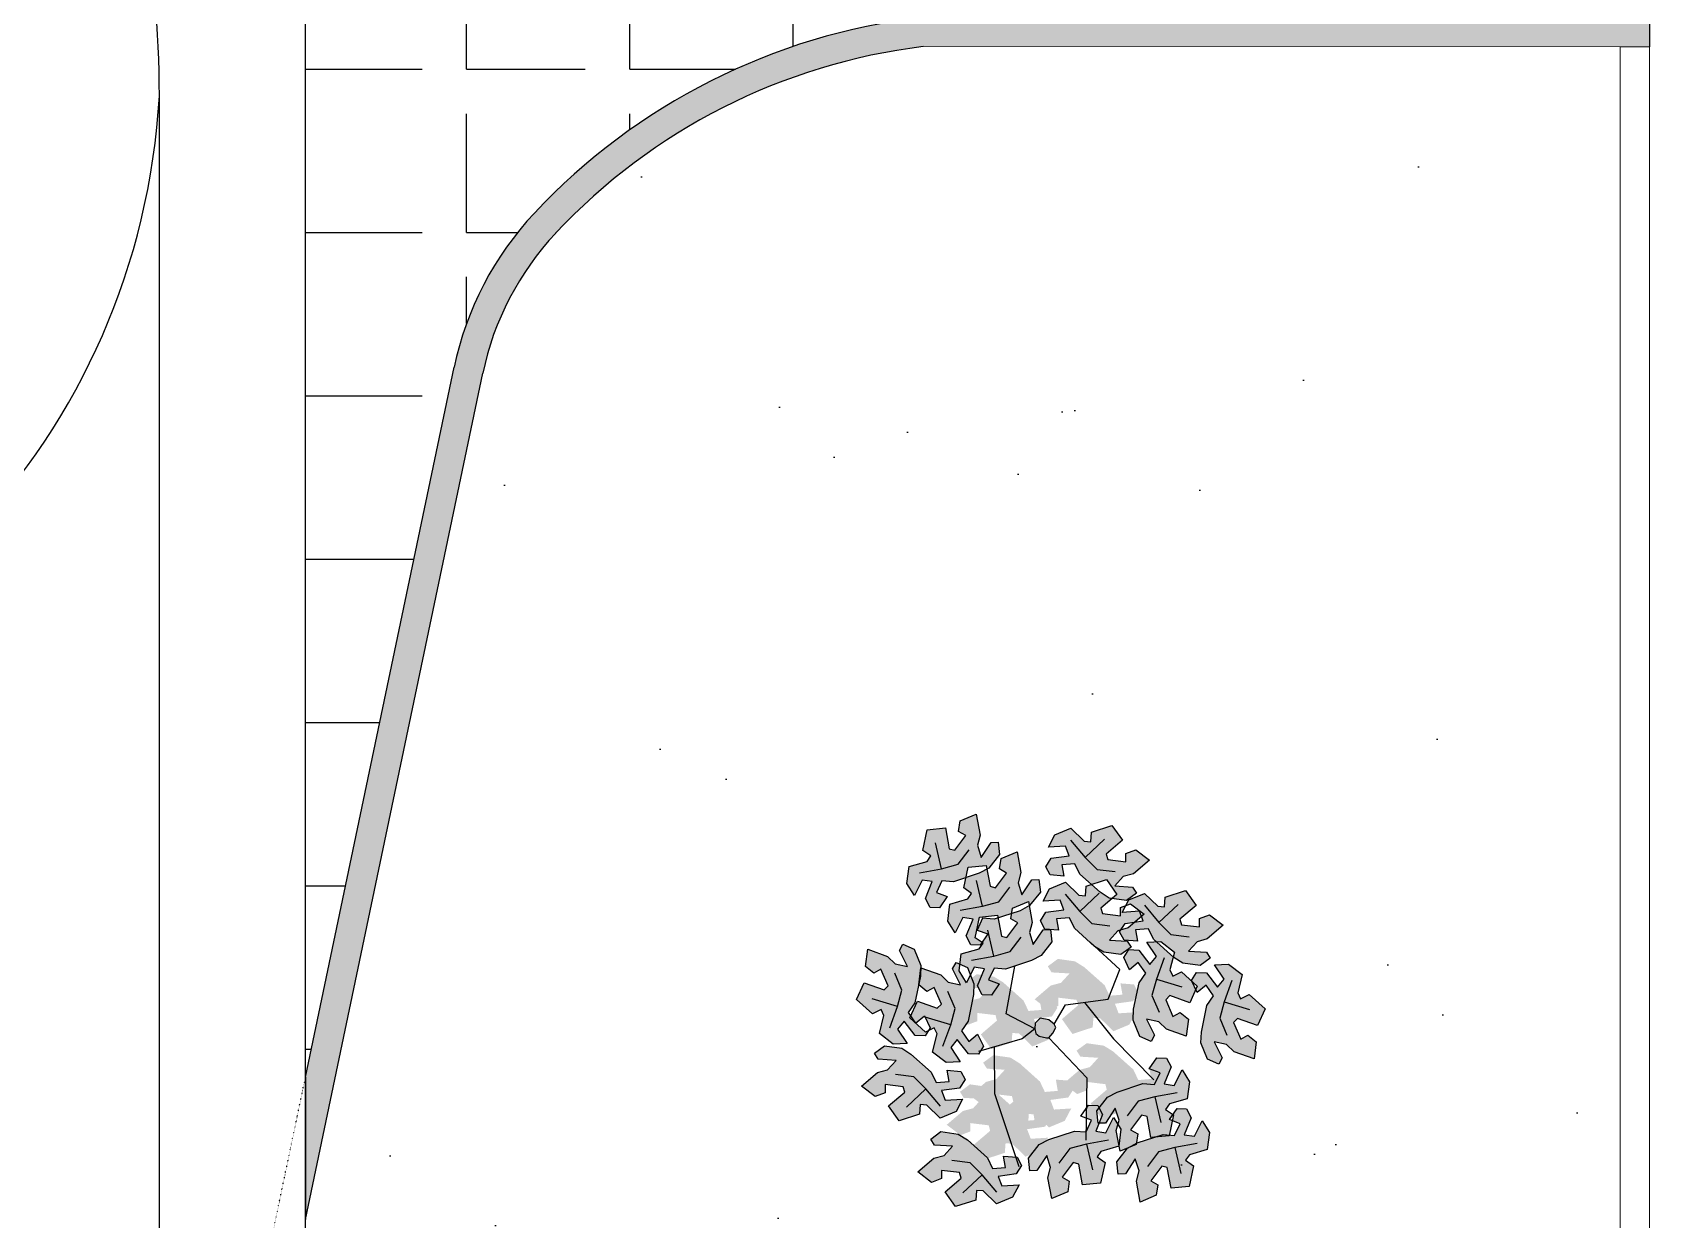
# Model space of a CAD drawing. Header units: millimetres. Extents: x -96513 to 442697, y -70111 to 173034.
# Drawn here: x 4566 to 7333, y -49745 to -47714 of the extents above; entities that cross this region are included whole.
import ezdxf

# ---------------------------------------------------------------- set-up
doc = ezdxf.new("R2010")
doc.units = ezdxf.units.MM
doc.linetypes.add('DUCT', pattern=[1, 0, -1])
doc.layers.add('Gate', color=150, linetype='Continuous', lineweight=13)
doc.layers.add('Wall', color=144, linetype='Continuous')
doc.layers.add('Wall-Head', color=133, linetype='Continuous')

# ---------------------------------------------------------------- blocks, each defined once
blk = doc.blocks.new('1')
h = blk.add_hatch(color=96)
h.set_gradient(color1=(0, 127, 0), one_color=1, tint=1)
h.paths.add_polyline_path([(0.046, -1.316), (-0.059, -1.372), (-0.176, -1.521), (-0.161, -1.656), (-0.083, -1.653), (0.025, -1.49), (0.067, -1.621), (0.037, -1.733), (0.079, -1.961), (0.253, -1.887), (0.271, -1.772), (0.193, -1.727), (0.313, -1.567), (0.373, -1.584), (0.415, -1.811), (0.613, -1.792), (0.661, -1.565), (0.574, -1.505), (0.616, -1.445), (0.811, -1.389), (0.813, -1.372), (0.784, -1.216), (0.802, -1.151), (0.754, -1.074), (0.67, -1.243), (0.559, -1.225), (0.594, -1.139), (0.586, -1.139), (0.572, -1.003), (0.597, -0.971), (0.583, -0.944), (0.481, -0.941), (0.457, -0.975), (0.456, -1.084), (0.514, -1.105), (0.453, -1.235), (0.453, -1.233), (0.328, -1.223)])
h.paths.add_polyline_path([(1.012, -1.353), (1.002, -1.359), (1, -1.37), (0.907, -1.41), (0.791, -1.558), (0.805, -1.694), (0.884, -1.691), (0.991, -1.528), (1.033, -1.659), (1.003, -1.771), (1.045, -1.998), (1.219, -1.925), (1.237, -1.81), (1.159, -1.765), (1.279, -1.605), (1.339, -1.621), (1.381, -1.848), (1.579, -1.829), (1.627, -1.602), (1.54, -1.543), (1.582, -1.482), (1.777, -1.426), (1.801, -1.241), (1.72, -1.111), (1.636, -1.28), (1.525, -1.263), (1.6, -1.079), (1.549, -0.981), (1.447, -0.978), (1.402, -1.043), (1.408, -1.048), (1.395, -1.111), (1.48, -1.143), (1.42, -1.271), (1.362, -1.266), (1.36, -1.275), (1.204, -1.29)])
h.paths.add_polyline_path([(0.814, -1.104), (0.802, -1.151), (0.835, -1.203), (0.813, -1.372), (0.826, -1.444), (0.905, -1.411), (1.002, -1.359), (1.018, -1.255), (0.94, -1.21), (1.06, -1.05), (1.12, -1.066), (1.162, -1.294), (1.204, -1.29), (1.294, -1.26), (1.362, -1.266), (1.395, -1.111), (1.363, -1.099), (1.402, -1.043), (1.321, -0.988), (1.363, -0.927), (1.558, -0.872), (1.582, -0.686), (1.501, -0.557), (1.417, -0.726), (1.306, -0.708), (1.381, -0.524), (1.33, -0.427), (1.228, -0.423), (1.144, -0.545), (1.261, -0.588), (1.201, -0.716), (1.075, -0.705), (0.793, -0.799), (0.688, -0.855), (0.597, -0.971), (0.634, -1.042), (0.594, -1.139), (0.665, -1.136), (0.772, -0.973)])
h.paths.add_polyline_path([(1.324, 0.21), (1.368, 0.254), (1.586, 0.177), (1.652, 0.322), (1.61, 0.409), (1.495, 0.513), (1.4, 0.467), (1.369, 0.534), (1.405, 0.677), (1.219, 0.842), (1.117, 0.839), (1.221, 0.681), (1.15, 0.594), (1.029, 0.751), (0.919, 0.756), (0.865, 0.669), (0.928, 0.535), (1.024, 0.615), (1.105, 0.499), (1.032, 0.395), (0.972, 0.105), (0.968, -0.014), (1.039, -0.19), (1.164, -0.245), (1.2, -0.176), (1.113, -0.001), (1.248, -0.03), (1.33, -0.112), (1.547, -0.189), (1.571, -0.002), (1.48, 0.071), (1.402, 0.026)])
h.paths.add_polyline_path([(1.712, -0.143), (1.708, -0.262), (1.779, -0.438), (1.904, -0.493), (1.94, -0.424), (1.853, -0.249), (1.988, -0.278), (2.07, -0.36), (2.287, -0.437), (2.311, -0.25), (2.22, -0.177), (2.142, -0.222), (2.064, -0.038), (2.108, 0.006), (2.326, -0.071), (2.408, 0.11), (2.235, 0.265), (2.14, 0.219), (2.109, 0.286), (2.158, 0.483), (2.009, 0.596), (1.857, 0.591), (1.961, 0.433), (1.89, 0.346), (1.769, 0.503), (1.659, 0.508), (1.605, 0.421), (1.61, 0.409), (1.668, 0.357), (1.652, 0.322), (1.668, 0.288), (1.764, 0.367), (1.845, 0.251), (1.772, 0.147)])
h.paths.add_polyline_path([(1.665, 0.843), (1.777, 0.873), (1.952, 1.022), (1.802, 1.136), (1.693, 1.095), (1.693, 1.005), (1.495, 1.028), (1.479, 1.088), (1.655, 1.238), (1.539, 1.4), (1.318, 1.328), (1.311, 1.223), (1.237, 1.229), (1.091, 1.37), (0.919, 1.298), (0.886, 1.237), (0.939, 1.257), (1.089, 1.143), (1.058, 1.117), (1.076, 1.07), (0.99, 1.059), (0.913, 0.993), (0.834, 0.972), (0.82, 0.951), (0.868, 0.86), (1.015, 0.849), (0.994, 0.972), (1.135, 0.983), (1.189, 0.869), (1.219, 0.842), (1.269, 0.844), (1.418, 0.73), (1.405, 0.677), (1.411, 0.671), (1.511, 0.608), (1.699, 0.582), (1.809, 0.663), (1.767, 0.729), (1.572, 0.74)])
h.paths.add_polyline_path([(0.801, 0.963), (0.834, 0.972), (0.879, 1.043), (0.99, 1.059), (1.058, 1.117), (1.036, 1.175), (0.847, 1.163), (0.886, 1.237), (0.83, 1.215), (0.83, 1.125), (0.632, 1.149), (0.616, 1.209), (0.739, 1.314), (0.707, 1.319), (0.606, 1.382), (0.51, 1.467), (0.455, 1.449), (0.447, 1.344), (0.374, 1.35), (0.228, 1.491), (0.055, 1.419), (-0.016, 1.284), (0.172, 1.296), (0.212, 1.191), (0.016, 1.164), (-0.043, 1.071), (0.005, 0.981), (0.061, 0.977), (0.064, 0.977), (0.064, 0.976), (0.152, 0.969), (0.131, 1.092), (0.272, 1.104), (0.326, 0.989), (0.547, 0.792), (0.648, 0.729), (0.835, 0.702), (0.946, 0.783), (0.904, 0.849), (0.709, 0.861)])
h.paths.add_polyline_path([(0.676, 1.521), (0.791, 1.359), (0.739, 1.314), (0.894, 1.292), (1.004, 1.373), (0.962, 1.439), (0.767, 1.451), (0.86, 1.553), (0.972, 1.583), (1.148, 1.733), (0.997, 1.847), (0.888, 1.805), (0.889, 1.715), (0.69, 1.739), (0.674, 1.799), (0.85, 1.949), (0.735, 2.111), (0.514, 2.039), (0.506, 1.934), (0.432, 1.94), (0.287, 2.081), (0.114, 2.009), (0.042, 1.874), (0.231, 1.886), (0.271, 1.781), (0.074, 1.754), (0.015, 1.661), (0.063, 1.571), (0.21, 1.559), (0.189, 1.682), (0.33, 1.694), (0.384, 1.579), (0.51, 1.467)])
h.paths.add_polyline_path([(-0.534, 1.432), (-0.594, 1.448), (-0.628, 1.634), (-0.712, 1.589), (-0.858, 1.541), (-0.882, 1.429), (-0.795, 1.37), (-0.837, 1.309), (-1.032, 1.254), (-1.056, 1.068), (-0.975, 0.938), (-0.891, 1.108), (-0.78, 1.09), (-0.855, 0.906), (-0.804, 0.809), (-0.702, 0.805), (-0.682, 0.833), (-0.758, 0.885), (-0.71, 1.112), (-0.512, 1.131), (-0.507, 1.101), (-0.359, 1.15), (-0.35, 1.208), (-0.176, 1.281), (-0.167, 1.234), (-0.162, 1.236), (-0.045, 1.385), (-0.06, 1.521), (-0.138, 1.518), (-0.246, 1.355), (-0.288, 1.486), (-0.258, 1.598), (-0.3, 1.825), (-0.474, 1.752), (-0.492, 1.637), (-0.414, 1.592)])
h.paths.add_polyline_path([(-1.282, 1.718), (-1.477, 1.662), (-1.501, 1.477), (-1.42, 1.347), (-1.336, 1.516), (-1.225, 1.498), (-1.3, 1.315), (-1.249, 1.217), (-1.147, 1.214), (-1.063, 1.335), (-1.18, 1.378), (-1.12, 1.506), (-0.994, 1.496), (-0.858, 1.541), (-0.834, 1.657), (-0.636, 1.676), (-0.628, 1.634), (-0.607, 1.645), (-0.49, 1.794), (-0.505, 1.93), (-0.583, 1.927), (-0.691, 1.763), (-0.733, 1.895), (-0.703, 2.007), (-0.745, 2.234), (-0.919, 2.161), (-0.937, 2.045), (-0.859, 2), (-0.979, 1.841), (-1.039, 1.857), (-1.081, 2.084), (-1.279, 2.065), (-1.327, 1.838), (-1.24, 1.778)])
h = blk.add_hatch(color=96)
h.set_gradient(color1=(0, 127, 0), one_color=1, tint=1)
h.paths.add_polyline_path([(-0.775, 0.265), (-0.771, 0.384), (-0.809, 0.479), (-0.851, 0.394), (-0.932, 0.524), (-0.923, 0.596), (-0.966, 0.615), (-1.003, 0.546), (-0.916, 0.371), (-1.05, 0.4), (-1.132, 0.482), (-1.35, 0.559), (-1.353, 0.534), (-1.355, 0.466), (-1.371, 0.388), (-1.373, 0.372), (-1.283, 0.299), (-1.205, 0.344), (-1.126, 0.16), (-1.17, 0.116), (-1.388, 0.193), (-1.461, 0.033), (-1.407, -0.044), (-1.407, -0.045), (-1.311, 0.035), (-1.248, -0.099), (-1.266, -0.127), (-1.203, -0.097), (-1.171, -0.164), (-1.221, -0.361), (-1.072, -0.474), (-0.919, -0.469), (-1.024, -0.311), (-0.953, -0.224), (-0.831, -0.381), (-0.721, -0.386), (-0.667, -0.299), (-0.731, -0.166), (-0.827, -0.245), (-0.907, -0.129), (-0.835, -0.025)])
h.paths.add_polyline_path([(-1.371, 0.388), (-1.353, 0.534), (-1.351, 0.584), (-1.422, 0.76), (-1.547, 0.815), (-1.583, 0.746), (-1.496, 0.571), (-1.63, 0.6), (-1.713, 0.682), (-1.93, 0.76), (-1.954, 0.572), (-1.863, 0.499), (-1.785, 0.544), (-1.707, 0.36), (-1.751, 0.316), (-1.968, 0.394), (-2.051, 0.213), (-1.878, 0.057), (-1.783, 0.103), (-1.752, 0.037), (-1.801, -0.16), (-1.652, -0.274), (-1.5, -0.268), (-1.604, -0.111), (-1.533, -0.024), (-1.412, -0.181), (-1.302, -0.185), (-1.266, -0.127), (-1.298, -0.143), (-1.407, -0.045), (-1.407, -0.045), (-1.407, -0.044), (-1.471, 0.012), (-1.461, 0.033), (-1.488, 0.071), (-1.415, 0.175)])
h.paths.add_polyline_path([(-0.143, 0.636), (-0.038, 0.692), (0.079, 0.841), (0.064, 0.976), (0.061, 0.977), (-0.014, 0.974), (-0.122, 0.811), (-0.164, 0.942), (-0.134, 1.054), (-0.167, 1.234), (-0.267, 1.181), (-0.359, 1.15), (-0.368, 1.093), (-0.29, 1.048), (-0.41, 0.888), (-0.47, 0.904), (-0.507, 1.101), (-0.548, 1.087), (-0.675, 1.098), (-0.735, 0.97), (-0.618, 0.927), (-0.682, 0.833), (-0.671, 0.826), (-0.713, 0.765), (-0.908, 0.709), (-0.923, 0.596), (-0.841, 0.56), (-0.809, 0.479), (-0.767, 0.563), (-0.656, 0.546), (-0.731, 0.362), (-0.68, 0.264), (-0.578, 0.261), (-0.494, 0.382), (-0.611, 0.426), (-0.551, 0.554), (-0.425, 0.543)])
h.paths.add_polyline_path([(-1.458, -0.383), (-1.558, -0.32), (-1.746, -0.293), (-1.856, -0.374), (-1.814, -0.44), (-1.619, -0.452), (-1.712, -0.554), (-1.824, -0.584), (-1.999, -0.734), (-1.849, -0.848), (-1.74, -0.806), (-1.74, -0.716), (-1.542, -0.74), (-1.526, -0.8), (-1.702, -0.95), (-1.586, -1.112), (-1.366, -1.04), (-1.358, -0.935), (-1.284, -0.941), (-1.138, -1.082), (-0.966, -1.01), (-0.894, -0.875), (-1.083, -0.887), (-1.123, -0.782), (-0.926, -0.755), (-0.867, -0.662), (-0.915, -0.572), (-1.062, -0.56), (-1.041, -0.683), (-1.182, -0.695), (-1.236, -0.58)])
h.paths.add_polyline_path([(0.049, -0.009), (-0.049, 0.009), (-0.101, -0.047), (-0.105, -0.107), (-0.095, -0.158), (-0.057, -0.189), (0.022, -0.205), (0.046, -0.207), (0.09, -0.156), (0.125, -0.093), (0.104, -0.057)])
h = blk.add_hatch(color=96)
h.set_gradient(color1=(0, 127, 0), one_color=1, tint=1)
h.paths.add_polyline_path([(0.434, 0.565), (0.333, 0.628), (0.146, 0.655), (0.036, 0.574), (0.077, 0.508), (0.273, 0.496), (0.18, 0.394), (0.068, 0.364), (-0.108, 0.214), (0.043, 0.1), (0.152, 0.142), (0.151, 0.232), (0.35, 0.208), (0.366, 0.148), (0.19, -0.002), (0.305, -0.164), (0.526, -0.092), (0.534, 0.013), (0.608, 0.007), (0.753, -0.134), (0.926, -0.062), (0.998, 0.073), (0.809, 0.061), (0.769, 0.166), (0.966, 0.193), (1.025, 0.286), (0.977, 0.376), (0.829, 0.388), (0.851, 0.265), (0.71, 0.253), (0.656, 0.368)])
h = blk.add_hatch(color=96)
h.set_gradient(color1=(0, 127, 0), one_color=1, tint=1)
h.paths.add_polyline_path([(-0.451, 0.399), (-0.552, 0.461), (-0.739, 0.488), (-0.849, 0.407), (-0.807, 0.341), (-0.612, 0.33), (-0.705, 0.227), (-0.817, 0.197), (-0.993, 0.048), (-0.842, -0.066), (-0.733, -0.025), (-0.734, 0.065), (-0.535, 0.042), (-0.519, -0.018), (-0.695, -0.169), (-0.58, -0.33), (-0.359, -0.258), (-0.351, -0.153), (-0.277, -0.159), (-0.132, -0.3), (0.041, -0.228), (0.113, -0.093), (-0.076, -0.105), (-0.116, 0), (0.081, 0.027), (0.14, 0.119), (0.092, 0.21), (-0.055, 0.221), (-0.034, 0.098), (-0.175, 0.087), (-0.229, 0.201)])
h = blk.add_hatch(color=96)
h.set_gradient(color1=(0, 127, 0), one_color=1, tint=1)
h.paths.add_polyline_path([(0.749, -0.355), (0.648, -0.292), (0.461, -0.265), (0.35, -0.346), (0.392, -0.412), (0.587, -0.424), (0.495, -0.526), (0.383, -0.556), (0.207, -0.706), (0.357, -0.82), (0.466, -0.778), (0.466, -0.688), (0.664, -0.712), (0.68, -0.772), (0.505, -0.922), (0.62, -1.084), (0.841, -1.012), (0.849, -0.907), (0.922, -0.913), (1.068, -1.054), (1.241, -0.982), (1.313, -0.847), (1.124, -0.859), (1.084, -0.754), (1.28, -0.727), (1.339, -0.634), (1.291, -0.544), (1.144, -0.532), (1.165, -0.655), (1.024, -0.667), (0.97, -0.552)])
h = blk.add_hatch(color=96)
h.set_gradient(color1=(0, 127, 0), one_color=1, tint=1)
h.paths.add_polyline_path([(-0.271, -0.485), (-0.372, -0.422), (-0.559, -0.396), (-0.67, -0.477), (-0.628, -0.543), (-0.433, -0.554), (-0.525, -0.656), (-0.637, -0.687), (-0.813, -0.836), (-0.663, -0.95), (-0.554, -0.908), (-0.554, -0.819), (-0.356, -0.842), (-0.34, -0.902), (-0.515, -1.052), (-0.4, -1.214), (-0.179, -1.142), (-0.171, -1.037), (-0.098, -1.043), (0.048, -1.184), (0.221, -1.112), (0.292, -0.977), (0.104, -0.989), (0.064, -0.884), (0.26, -0.857), (0.319, -0.764), (0.271, -0.674), (0.124, -0.662), (0.145, -0.785), (0.004, -0.797), (-0.05, -0.683)])
h = blk.add_hatch(color=96)
h.set_gradient(color1=(0, 127, 0), one_color=1, tint=1)
h.paths.add_polyline_path([(-0.525, -0.804), (-0.626, -0.741), (-0.813, -0.714), (-0.923, -0.795), (-0.882, -0.861), (-0.687, -0.873), (-0.779, -0.975), (-0.891, -1.005), (-1.067, -1.155), (-0.917, -1.269), (-0.808, -1.227), (-0.808, -1.137), (-0.609, -1.161), (-0.593, -1.221), (-0.769, -1.371), (-0.654, -1.533), (-0.433, -1.461), (-0.425, -1.356), (-0.352, -1.362), (-0.206, -1.503), (-0.033, -1.431), (0.039, -1.296), (-0.15, -1.308), (-0.19, -1.203), (0.006, -1.176), (0.066, -1.083), (0.018, -0.993), (-0.13, -0.981), (-0.109, -1.104), (-0.249, -1.116), (-0.303, -1.001)])
h = blk.add_hatch(color=96)
h.set_gradient(color1=(0, 127, 0), one_color=1, tint=1)
h.paths.add_polyline_path([(-0.842, -1.32), (-0.943, -1.257), (-1.13, -1.23), (-1.24, -1.311), (-1.199, -1.377), (-1.004, -1.388), (-1.096, -1.491), (-1.208, -1.521), (-1.384, -1.67), (-1.234, -1.784), (-1.125, -1.743), (-1.125, -1.653), (-0.927, -1.676), (-0.91, -1.736), (-1.086, -1.887), (-0.971, -2.048), (-0.75, -1.976), (-0.742, -1.871), (-0.669, -1.877), (-0.523, -2.018), (-0.35, -1.946), (-0.278, -1.811), (-0.467, -1.823), (-0.507, -1.718), (-0.311, -1.691), (-0.251, -1.599), (-0.3, -1.508), (-0.447, -1.497), (-0.426, -1.62), (-0.567, -1.631), (-0.621, -1.517)])
at = {"color": 96}
for p, q in [((-0.937, 2.045), (-0.919, 2.161)), ((-0.919, 2.161), (-0.745, 2.234)), ((-0.745, 2.234), (-0.703, 2.007)), ((-1.327, 1.838), (-1.279, 2.065)), ((-1.279, 2.065), (-1.081, 2.084)), ((-1.081, 2.084), (-1.039, 1.857)), ((-0.979, 1.841), (-0.859, 2)), ((-0.859, 2), (-0.937, 2.045)), ((-0.703, 2.007), (-0.733, 1.895)), ((0.042, 1.874), (0.114, 2.009)), ((0.114, 2.009), (0.287, 2.081)), ((0.285, 1.952), (0.444, 1.763)), ((0.287, 2.081), (0.432, 1.94)), ((0.444, 1.763), (0.655, 1.961)), ((0.506, 1.934), (0.514, 2.039)), ((0.514, 2.039), (0.735, 2.111)), ((0.514, 2.039), (0.514, 2.039)), ((0.85, 1.949), (0.674, 1.799)), ((0.735, 2.111), (0.85, 1.949)), ((-1.327, 1.838), (-1.327, 1.838)), ((-1.24, 1.778), (-1.327, 1.838)), ((-1.282, 1.718), (-1.24, 1.778)), ((-1.123, 1.639), (-1.189, 1.921)), ((-1.039, 1.857), (-0.979, 1.841)), ((-0.943, 1.687), (-0.823, 1.847)), ((-0.733, 1.895), (-0.691, 1.763)), ((-0.691, 1.763), (-0.583, 1.927)), ((-0.49, 1.794), (-0.607, 1.645)), ((-0.583, 1.927), (-0.505, 1.93)), ((-0.505, 1.93), (-0.49, 1.794)), ((-0.474, 1.752), (-0.3, 1.825)), ((-0.3, 1.825), (-0.258, 1.598)), ((0.231, 1.886), (0.042, 1.874)), ((0.074, 1.754), (0.271, 1.781)), ((0.271, 1.781), (0.231, 1.886)), ((0.432, 1.94), (0.506, 1.934)), ((0.674, 1.799), (0.69, 1.739)), ((0.888, 1.805), (0.997, 1.847)), ((0.889, 1.715), (0.888, 1.805)), ((0.997, 1.847), (1.148, 1.733)), ((-1.501, 1.477), (-1.477, 1.662)), ((-1.477, 1.662), (-1.282, 1.718)), ((-1.366, 1.596), (-1.123, 1.639)), ((-1.123, 1.639), (-0.943, 1.687)), ((-0.712, 1.589), (-0.994, 1.496)), ((-0.882, 1.429), (-0.834, 1.657)), ((-0.834, 1.657), (-0.636, 1.676)), ((-0.607, 1.645), (-0.712, 1.589)), ((-0.636, 1.676), (-0.594, 1.448)), ((-0.534, 1.432), (-0.414, 1.592)), ((-0.492, 1.637), (-0.474, 1.752)), ((-0.414, 1.592), (-0.492, 1.637)), ((-0.258, 1.598), (-0.288, 1.486)), ((0.015, 1.661), (0.074, 1.754)), ((0.063, 1.571), (0.015, 1.661)), ((0.074, 1.754), (0.074, 1.754)), ((0.33, 1.694), (0.189, 1.682)), ((0.189, 1.682), (0.21, 1.559)), ((0.384, 1.579), (0.33, 1.694)), ((0.444, 1.763), (0.575, 1.631)), ((0.575, 1.631), (0.773, 1.607)), ((0.69, 1.739), (0.889, 1.715)), ((1.148, 1.733), (0.972, 1.583)), ((-1.42, 1.347), (-1.501, 1.477)), ((-1.336, 1.516), (-1.42, 1.347)), ((-1.225, 1.498), (-1.336, 1.516)), ((-1.3, 1.315), (-1.225, 1.498)), ((-1.12, 1.506), (-1.18, 1.378)), ((-0.994, 1.496), (-1.12, 1.506)), ((-0.882, 1.429), (-0.882, 1.429)), ((-0.795, 1.37), (-0.882, 1.429)), ((-0.678, 1.231), (-0.744, 1.512)), ((-0.594, 1.448), (-0.534, 1.432)), ((-0.498, 1.279), (-0.378, 1.438)), ((-0.288, 1.486), (-0.246, 1.355)), ((-0.246, 1.355), (-0.138, 1.518)), ((-0.138, 1.518), (-0.06, 1.521)), ((-0.06, 1.521), (-0.045, 1.385)), ((-0.016, 1.284), (0.055, 1.419)), ((0.055, 1.419), (0.228, 1.491)), ((0.21, 1.559), (0.063, 1.571)), ((0.228, 1.491), (0.374, 1.35)), ((0.606, 1.382), (0.384, 1.579)), ((0.447, 1.344), (0.455, 1.449)), ((0.455, 1.449), (0.676, 1.521)), ((0.455, 1.449), (0.455, 1.449)), ((0.676, 1.521), (0.791, 1.359)), ((0.86, 1.553), (0.767, 1.451)), ((0.767, 1.451), (0.962, 1.439)), ((0.972, 1.583), (0.86, 1.553)), ((0.962, 1.439), (1.004, 1.373)), ((-1.3, 1.315), (-1.3, 1.315)), ((-1.249, 1.217), (-1.3, 1.315)), ((-1.18, 1.378), (-1.063, 1.335)), ((-1.063, 1.335), (-1.147, 1.214)), ((-1.056, 1.068), (-1.032, 1.254)), ((-1.032, 1.254), (-0.837, 1.309)), ((-0.837, 1.309), (-0.795, 1.37)), ((-0.678, 1.231), (-0.498, 1.279)), ((-0.35, 1.208), (-0.176, 1.281)), ((-0.162, 1.236), (-0.267, 1.181)), ((-0.176, 1.281), (-0.134, 1.054)), ((-0.045, 1.385), (-0.162, 1.236)), ((0.172, 1.296), (-0.016, 1.284)), ((0.212, 1.191), (0.172, 1.296)), ((0.227, 1.362), (0.385, 1.173)), ((0.374, 1.35), (0.447, 1.344)), ((0.385, 1.173), (0.596, 1.371)), ((0.707, 1.319), (0.606, 1.382)), ((0.791, 1.359), (0.616, 1.209)), ((0.894, 1.292), (0.707, 1.319)), ((0.83, 1.215), (0.939, 1.257)), ((0.847, 1.163), (0.919, 1.298)), ((1.004, 1.373), (0.894, 1.292)), ((0.919, 1.298), (1.091, 1.37)), ((0.939, 1.257), (1.089, 1.143)), ((1.09, 1.241), (1.248, 1.052)), ((1.091, 1.37), (1.237, 1.229)), ((1.248, 1.052), (1.459, 1.25)), ((1.311, 1.223), (1.318, 1.328)), ((1.318, 1.328), (1.539, 1.4)), ((1.318, 1.328), (1.318, 1.328)), ((1.655, 1.238), (1.479, 1.088)), ((1.539, 1.4), (1.655, 1.238)), ((-1.147, 1.214), (-1.249, 1.217)), ((-0.975, 0.938), (-1.056, 1.068)), ((-0.891, 1.108), (-0.975, 0.938)), ((-0.921, 1.188), (-0.678, 1.231)), ((-0.78, 1.09), (-0.891, 1.108)), ((-0.855, 0.906), (-0.78, 1.09)), ((-0.758, 0.885), (-0.71, 1.112)), ((-0.675, 1.098), (-0.735, 0.97)), ((-0.71, 1.112), (-0.512, 1.131)), ((-0.548, 1.087), (-0.675, 1.098)), ((-0.267, 1.181), (-0.548, 1.087)), ((-0.512, 1.131), (-0.47, 0.904)), ((-0.368, 1.093), (-0.35, 1.208)), ((-0.29, 1.048), (-0.368, 1.093)), ((-0.043, 1.071), (0.016, 1.164)), ((0.005, 0.981), (-0.043, 1.071)), ((0.016, 1.164), (0.212, 1.191)), ((0.016, 1.164), (0.016, 1.164)), ((0.272, 1.104), (0.131, 1.092)), ((0.131, 1.092), (0.152, 0.969)), ((0.326, 0.989), (0.272, 1.104)), ((0.385, 1.173), (0.517, 1.041)), ((0.616, 1.209), (0.632, 1.149)), ((0.632, 1.149), (0.83, 1.125)), ((0.83, 1.125), (0.83, 1.215)), ((1.036, 1.175), (0.847, 1.163)), ((0.879, 1.043), (1.076, 1.07)), ((1.089, 1.143), (0.913, 0.993)), ((1.076, 1.07), (1.036, 1.175)), ((1.237, 1.229), (1.311, 1.223)), ((1.479, 1.088), (1.495, 1.028)), ((1.693, 1.095), (1.802, 1.136)), ((1.693, 1.005), (1.693, 1.095)), ((1.802, 1.136), (1.952, 1.022)), ((-0.855, 0.906), (-0.855, 0.906)), ((-0.804, 0.809), (-0.855, 0.906)), ((-0.758, 0.885), (-0.758, 0.885)), ((-0.671, 0.826), (-0.758, 0.885)), ((-0.735, 0.97), (-0.618, 0.927)), ((-0.618, 0.927), (-0.702, 0.805)), ((-0.554, 0.686), (-0.62, 0.968)), ((-0.47, 0.904), (-0.41, 0.888)), ((-0.41, 0.888), (-0.29, 1.048)), ((-0.374, 0.734), (-0.254, 0.894)), ((-0.134, 1.054), (-0.164, 0.942)), ((-0.164, 0.942), (-0.122, 0.811)), ((-0.122, 0.811), (-0.014, 0.974)), ((-0.014, 0.974), (0.064, 0.977)), ((0.152, 0.969), (0.005, 0.981)), ((0.064, 0.977), (0.079, 0.841)), ((0.547, 0.792), (0.326, 0.989)), ((0.517, 1.041), (0.715, 1.017)), ((0.801, 0.963), (0.709, 0.861)), ((0.913, 0.993), (0.801, 0.963)), ((0.82, 0.951), (0.879, 1.043)), ((0.868, 0.86), (0.82, 0.951)), ((0.879, 1.043), (0.879, 1.043)), ((1.135, 0.983), (0.994, 0.972)), ((0.994, 0.972), (1.015, 0.849)), ((1.189, 0.869), (1.135, 0.983)), ((1.248, 1.052), (1.38, 0.921)), ((1.38, 0.921), (1.578, 0.896)), ((1.495, 1.028), (1.693, 1.005)), ((1.952, 1.022), (1.777, 0.873)), ((-1.954, 0.572), (-1.93, 0.76)), ((-1.93, 0.76), (-1.713, 0.682)), ((-1.583, 0.746), (-1.547, 0.815)), ((-1.496, 0.571), (-1.583, 0.746)), ((-1.547, 0.815), (-1.422, 0.76)), ((-1.422, 0.76), (-1.351, 0.584)), ((-0.932, 0.524), (-0.908, 0.709)), ((-0.908, 0.709), (-0.713, 0.765)), ((-0.702, 0.805), (-0.804, 0.809)), ((-0.713, 0.765), (-0.671, 0.826)), ((-0.554, 0.686), (-0.374, 0.734)), ((0.079, 0.841), (-0.038, 0.692)), ((0.822, 0.538), (0.498, 0.836)), ((0.648, 0.729), (0.547, 0.792)), ((0.835, 0.702), (0.648, 0.729)), ((0.709, 0.861), (0.904, 0.849)), ((0.946, 0.783), (0.835, 0.702)), ((0.865, 0.669), (0.919, 0.756)), ((1.015, 0.849), (0.868, 0.86)), ((0.904, 0.849), (0.946, 0.783)), ((0.919, 0.756), (1.029, 0.751)), ((1.029, 0.751), (1.15, 0.594)), ((1.029, 0.751), (1.029, 0.751)), ((1.117, 0.839), (1.269, 0.844)), ((1.221, 0.681), (1.117, 0.839)), ((1.411, 0.671), (1.189, 0.869)), ((1.269, 0.844), (1.418, 0.73)), ((1.418, 0.73), (1.369, 0.534)), ((1.665, 0.843), (1.572, 0.74)), ((1.572, 0.74), (1.767, 0.729)), ((1.777, 0.873), (1.665, 0.843)), ((1.767, 0.729), (1.809, 0.663)), ((-1.863, 0.499), (-1.954, 0.572)), ((-1.785, 0.544), (-1.863, 0.499)), ((-1.707, 0.36), (-1.785, 0.544)), ((-1.713, 0.682), (-1.63, 0.6)), ((-1.63, 0.6), (-1.496, 0.571)), ((-1.373, 0.372), (-1.35, 0.559)), ((-1.351, 0.584), (-1.355, 0.466)), ((-1.35, 0.559), (-1.132, 0.482)), ((-1.003, 0.546), (-0.966, 0.615)), ((-0.916, 0.371), (-1.003, 0.546)), ((-0.966, 0.615), (-0.841, 0.56)), ((-0.767, 0.563), (-0.851, 0.394)), ((-0.841, 0.56), (-0.771, 0.384)), ((-0.797, 0.643), (-0.554, 0.686)), ((-0.656, 0.546), (-0.767, 0.563)), ((-0.731, 0.362), (-0.656, 0.546)), ((-0.551, 0.554), (-0.611, 0.426)), ((-0.425, 0.543), (-0.551, 0.554)), ((-0.143, 0.636), (-0.425, 0.543)), ((-0.418, 0.054), (-0.325, 0.576)), ((-0.038, 0.692), (-0.143, 0.636)), ((0.695, 0.215), (0.822, 0.538)), ((0.928, 0.535), (0.865, 0.669)), ((1.024, 0.615), (0.928, 0.535)), ((1.105, 0.499), (1.024, 0.615)), ((1.15, 0.594), (1.221, 0.681)), ((1.306, 0.667), (1.221, 0.435)), ((1.369, 0.534), (1.4, 0.467)), ((1.511, 0.608), (1.411, 0.671)), ((1.699, 0.582), (1.511, 0.608)), ((1.809, 0.663), (1.699, 0.582)), ((1.857, 0.591), (2.009, 0.596)), ((1.961, 0.433), (1.857, 0.591)), ((2.009, 0.596), (2.158, 0.483)), ((-2.051, 0.213), (-1.968, 0.394)), ((-1.968, 0.394), (-1.751, 0.316)), ((-1.751, 0.316), (-1.707, 0.36)), ((-1.556, 0.315), (-1.634, 0.498)), ((-1.355, 0.466), (-1.415, 0.175)), ((-1.283, 0.299), (-1.373, 0.372)), ((-1.132, 0.482), (-1.05, 0.4)), ((-1.05, 0.4), (-0.916, 0.371)), ((-0.851, 0.394), (-0.932, 0.524)), ((-0.771, 0.384), (-0.775, 0.265)), ((-0.731, 0.362), (-0.731, 0.362)), ((-0.68, 0.264), (-0.731, 0.362)), ((-0.611, 0.426), (-0.494, 0.382)), ((-0.494, 0.382), (-0.578, 0.261)), ((0.972, 0.105), (1.032, 0.395)), ((1.032, 0.395), (1.105, 0.499)), ((1.221, 0.435), (1.173, 0.256)), ((1.221, 0.435), (1.498, 0.352)), ((1.4, 0.467), (1.495, 0.513)), ((1.495, 0.513), (1.668, 0.357)), ((1.495, 0.513), (1.495, 0.513)), ((1.668, 0.357), (1.586, 0.177)), ((1.605, 0.421), (1.659, 0.508)), ((1.668, 0.288), (1.605, 0.421)), ((1.659, 0.508), (1.769, 0.503)), ((1.764, 0.367), (1.668, 0.288)), ((1.845, 0.251), (1.764, 0.367)), ((1.769, 0.503), (1.89, 0.346)), ((1.769, 0.503), (1.769, 0.503)), ((1.89, 0.346), (1.961, 0.433)), ((2.045, 0.419), (1.961, 0.188)), ((2.158, 0.483), (2.109, 0.286)), ((-1.878, 0.057), (-2.051, 0.213)), ((-1.604, 0.135), (-1.881, 0.219)), ((-1.604, 0.135), (-1.556, 0.315)), ((-1.471, 0.012), (-1.388, 0.193)), ((-1.388, 0.193), (-1.17, 0.116)), ((-1.205, 0.344), (-1.283, 0.299)), ((-1.126, 0.16), (-1.205, 0.344)), ((-0.975, 0.114), (-1.054, 0.298)), ((-0.775, 0.265), (-0.835, -0.025)), ((-0.578, 0.261), (-0.68, 0.264)), ((0.231, 0.153), (0.695, 0.215)), ((0.438, 0.181), (0.753, -0.219)), ((1.173, 0.256), (1.251, 0.072)), ((1.368, 0.254), (1.324, 0.21)), ((1.324, 0.21), (1.402, 0.026)), ((1.586, 0.177), (1.368, 0.254)), ((1.772, 0.147), (1.845, 0.251)), ((1.961, 0.188), (1.913, 0.008)), ((1.961, 0.188), (2.238, 0.104)), ((2.109, 0.286), (2.14, 0.219)), ((2.14, 0.219), (2.235, 0.265)), ((2.235, 0.265), (2.408, 0.11)), ((2.235, 0.265), (2.235, 0.265)), ((-1.783, 0.103), (-1.878, 0.057)), ((-1.878, 0.057), (-1.878, 0.057)), ((-1.801, -0.16), (-1.752, 0.037)), ((-1.752, 0.037), (-1.783, 0.103)), ((-1.688, -0.097), (-1.604, 0.135)), ((-1.415, 0.175), (-1.488, 0.071)), ((-1.488, 0.071), (-1.407, -0.045)), ((-1.298, -0.143), (-1.471, 0.012)), ((-1.407, -0.045), (-1.311, 0.035)), ((-1.311, 0.035), (-1.248, -0.099)), ((-1.024, -0.066), (-1.301, 0.018)), ((-1.17, 0.116), (-1.126, 0.16)), ((-1.024, -0.066), (-0.975, 0.114)), ((-0.105, -0.107), (-0.418, 0.054)), ((-0.049, 0.009), (-0.101, -0.047)), ((0.049, -0.009), (-0.049, 0.009)), ((0.104, -0.058), (0.231, 0.153)), ((0.968, -0.014), (0.972, 0.105)), ((1.402, 0.026), (1.48, 0.071)), ((1.48, 0.071), (1.571, -0.002)), ((1.712, -0.143), (1.772, 0.147)), ((1.913, 0.008), (1.991, -0.176)), ((2.108, 0.006), (2.064, -0.038)), ((2.326, -0.071), (2.108, 0.006)), ((2.408, 0.11), (2.326, -0.071)), ((-1.652, -0.274), (-1.801, -0.16)), ((-1.533, -0.024), (-1.604, -0.111)), ((-1.604, -0.111), (-1.5, -0.268)), ((-1.412, -0.181), (-1.533, -0.024)), ((-1.248, -0.099), (-1.302, -0.185)), ((-1.203, -0.097), (-1.298, -0.143)), ((-1.298, -0.143), (-1.298, -0.143)), ((-1.221, -0.361), (-1.171, -0.164)), ((-1.171, -0.164), (-1.203, -0.097)), ((-1.108, -0.297), (-1.024, -0.066)), ((-0.835, -0.025), (-0.907, -0.129)), ((-0.907, -0.129), (-0.827, -0.245)), ((-0.827, -0.245), (-0.731, -0.166)), ((-0.731, -0.166), (-0.667, -0.299)), ((-0.105, -0.107), (-0.244, -0.219)), ((-0.101, -0.047), (-0.105, -0.107)), ((-0.105, -0.107), (-0.095, -0.158)), ((-0.095, -0.158), (-0.057, -0.189)), ((0.046, -0.207), (0.09, -0.156)), ((0.104, -0.057), (0.049, -0.009)), ((0.09, -0.156), (0.125, -0.093)), ((0.125, -0.093), (0.104, -0.057)), ((1.039, -0.19), (0.968, -0.014)), ((1.113, -0.001), (1.2, -0.176)), ((1.248, -0.03), (1.113, -0.001)), ((1.2, -0.176), (1.164, -0.245)), ((1.33, -0.112), (1.248, -0.03)), ((1.547, -0.189), (1.33, -0.112)), ((1.571, -0.002), (1.547, -0.189)), ((1.708, -0.262), (1.712, -0.143)), ((2.064, -0.038), (2.142, -0.222)), ((-1.856, -0.374), (-1.746, -0.293)), ((-1.746, -0.293), (-1.558, -0.32)), ((-1.5, -0.268), (-1.652, -0.274)), ((-1.558, -0.32), (-1.458, -0.383)), ((-1.412, -0.181), (-1.412, -0.181)), ((-1.302, -0.185), (-1.412, -0.181)), ((-0.953, -0.224), (-1.024, -0.311)), ((-1.024, -0.311), (-0.919, -0.469)), ((-0.831, -0.381), (-0.953, -0.224)), ((-0.667, -0.299), (-0.721, -0.386)), ((-0.244, -0.219), (-0.719, -0.356)), ((-0.548, -0.307), (-0.545, -0.815)), ((-0.057, -0.189), (0.022, -0.205)), ((0.022, -0.205), (0.046, -0.207)), ((0.046, -0.207), (0.463, -0.641)), ((0.753, -0.219), (1.193, -0.666)), ((1.164, -0.245), (1.039, -0.19)), ((1.779, -0.438), (1.708, -0.262)), ((1.853, -0.249), (1.94, -0.424)), ((1.988, -0.278), (1.853, -0.249)), ((2.07, -0.36), (1.988, -0.278)), ((2.142, -0.222), (2.22, -0.177)), ((2.22, -0.177), (2.311, -0.25)), ((2.311, -0.25), (2.287, -0.437)), ((-1.814, -0.44), (-1.856, -0.374)), ((-1.619, -0.452), (-1.814, -0.44)), ((-1.712, -0.554), (-1.619, -0.452)), ((-1.458, -0.383), (-1.236, -0.58)), ((-1.072, -0.474), (-1.221, -0.361)), ((-0.919, -0.469), (-1.072, -0.474)), ((-0.831, -0.381), (-0.831, -0.381)), ((-0.721, -0.386), (-0.831, -0.381)), ((1.144, -0.545), (1.228, -0.423)), ((1.228, -0.423), (1.33, -0.427)), ((1.381, -0.524), (1.306, -0.708)), ((1.33, -0.427), (1.381, -0.524)), ((1.381, -0.524), (1.381, -0.524)), ((1.904, -0.493), (1.779, -0.438)), ((1.94, -0.424), (1.904, -0.493)), ((2.287, -0.437), (2.07, -0.36)), ((-1.999, -0.734), (-1.824, -0.584)), ((-1.824, -0.584), (-1.712, -0.554)), ((-1.427, -0.632), (-1.625, -0.608)), ((-1.296, -0.764), (-1.427, -0.632)), ((-1.236, -0.58), (-1.182, -0.695)), ((-1.182, -0.695), (-1.041, -0.683)), ((-1.062, -0.56), (-0.915, -0.572)), ((-1.041, -0.683), (-1.062, -0.56)), ((-0.867, -0.662), (-0.926, -0.755)), ((-0.915, -0.572), (-0.867, -0.662)), ((0.463, -0.641), (0.452, -1.324)), ((0.793, -0.799), (1.075, -0.705)), ((1.075, -0.705), (1.201, -0.716)), ((1.261, -0.588), (1.144, -0.545)), ((1.201, -0.716), (1.261, -0.588)), ((1.417, -0.726), (1.501, -0.557)), ((1.501, -0.557), (1.582, -0.686)), ((1.582, -0.686), (1.558, -0.872)), ((-1.849, -0.848), (-1.999, -0.734)), ((-1.74, -0.806), (-1.849, -0.848)), ((-1.74, -0.716), (-1.74, -0.806)), ((-1.542, -0.74), (-1.74, -0.716)), ((-1.702, -0.95), (-1.526, -0.8)), ((-1.526, -0.8), (-1.542, -0.74)), ((-1.296, -0.764), (-1.507, -0.962)), ((-1.137, -0.953), (-1.296, -0.764)), ((-0.926, -0.755), (-1.123, -0.782)), ((-1.123, -0.782), (-1.083, -0.887)), ((-1.083, -0.887), (-0.894, -0.875)), ((-0.894, -0.875), (-0.966, -1.01)), ((-0.926, -0.755), (-0.926, -0.755)), ((-0.545, -0.815), (-0.279, -1.61)), ((0.572, -1.003), (0.688, -0.855)), ((0.688, -0.855), (0.793, -0.799)), ((1.204, -0.849), (1.024, -0.897)), ((1.447, -0.806), (1.204, -0.849)), ((1.204, -0.849), (1.27, -1.131)), ((1.306, -0.708), (1.417, -0.726)), ((1.558, -0.872), (1.363, -0.927)), ((-1.586, -1.112), (-1.702, -0.95)), ((-1.366, -1.04), (-1.586, -1.112)), ((-1.358, -0.935), (-1.366, -1.04)), ((-1.366, -1.04), (-1.366, -1.04)), ((-1.284, -0.941), (-1.358, -0.935)), ((-1.138, -1.082), (-1.284, -0.941)), ((-0.966, -1.01), (-1.138, -1.082)), ((0.397, -1.062), (0.481, -0.941)), ((0.481, -0.941), (0.583, -0.944)), ((0.634, -1.042), (0.559, -1.225)), ((0.586, -1.139), (0.572, -1.003)), ((0.583, -0.944), (0.634, -1.042)), ((0.634, -1.042), (0.634, -1.042)), ((0.772, -0.973), (0.665, -1.136)), ((0.814, -1.104), (0.772, -0.973)), ((1.024, -0.897), (0.904, -1.057)), ((1.06, -1.05), (0.94, -1.21)), ((1.12, -1.066), (1.06, -1.05)), ((1.363, -0.927), (1.321, -0.988)), ((1.321, -0.988), (1.408, -1.048)), ((1.408, -1.048), (1.36, -1.275)), ((1.363, -1.099), (1.447, -0.978)), ((1.408, -1.048), (1.408, -1.048)), ((1.447, -0.978), (1.549, -0.981)), ((1.549, -0.981), (1.6, -1.079)), ((-1.24, -1.311), (-1.13, -1.23)), ((-1.13, -1.23), (-0.943, -1.257)), ((0.046, -1.316), (0.328, -1.223)), ((0.328, -1.223), (0.454, -1.233)), ((0.514, -1.105), (0.397, -1.062)), ((0.454, -1.233), (0.514, -1.105)), ((0.559, -1.225), (0.67, -1.243)), ((0.665, -1.136), (0.586, -1.139)), ((0.67, -1.243), (0.754, -1.074)), ((0.754, -1.074), (0.835, -1.203)), ((0.784, -1.216), (0.814, -1.104)), ((0.826, -1.444), (0.784, -1.216)), ((0.835, -1.203), (0.811, -1.389)), ((0.94, -1.21), (1.018, -1.255)), ((1.162, -1.294), (1.12, -1.066)), ((1.48, -1.143), (1.363, -1.099)), ((1.42, -1.271), (1.48, -1.143)), ((1.6, -1.079), (1.525, -1.263)), ((1.6, -1.079), (1.6, -1.079)), ((1.636, -1.28), (1.72, -1.111)), ((1.72, -1.111), (1.801, -1.241)), ((-1.199, -1.377), (-1.24, -1.311)), ((-1.004, -1.388), (-1.199, -1.377)), ((-1.096, -1.491), (-1.004, -1.388)), ((-0.943, -1.257), (-0.842, -1.32)), ((-0.842, -1.32), (-0.621, -1.517)), ((-0.176, -1.521), (-0.059, -1.372)), ((-0.059, -1.372), (0.046, -1.316)), ((0.457, -1.366), (0.277, -1.414)), ((0.7, -1.323), (0.457, -1.366)), ((0.457, -1.366), (0.523, -1.648)), ((0.811, -1.389), (0.616, -1.445)), ((0.791, -1.558), (0.907, -1.409)), ((1, -1.37), (0.826, -1.444)), ((0.907, -1.409), (1.012, -1.353)), ((1.018, -1.255), (1, -1.37)), ((1.012, -1.353), (1.294, -1.26)), ((1.36, -1.275), (1.162, -1.294)), ((1.423, -1.403), (1.243, -1.451)), ((1.294, -1.26), (1.42, -1.271)), ((1.666, -1.36), (1.423, -1.403)), ((1.423, -1.403), (1.489, -1.685)), ((1.525, -1.263), (1.636, -1.28)), ((1.801, -1.241), (1.777, -1.426)), ((-1.384, -1.67), (-1.208, -1.521)), ((-1.208, -1.521), (-1.096, -1.491)), ((-0.811, -1.569), (-1.01, -1.544)), ((-0.68, -1.7), (-0.811, -1.569)), ((-0.621, -1.517), (-0.567, -1.631)), ((-0.447, -1.497), (-0.3, -1.508)), ((-0.426, -1.62), (-0.447, -1.497)), ((-0.3, -1.508), (-0.251, -1.599)), ((-0.161, -1.656), (-0.176, -1.521)), ((0.025, -1.49), (-0.083, -1.653)), ((0.067, -1.621), (0.025, -1.49)), ((0.277, -1.414), (0.157, -1.574)), ((0.313, -1.567), (0.193, -1.727)), ((0.373, -1.584), (0.313, -1.567)), ((0.415, -1.811), (0.373, -1.584)), ((0.616, -1.445), (0.574, -1.505)), ((0.574, -1.505), (0.661, -1.565)), ((0.661, -1.565), (0.613, -1.792)), ((0.661, -1.565), (0.661, -1.565)), ((0.805, -1.694), (0.791, -1.558)), ((0.991, -1.528), (0.884, -1.691)), ((1.033, -1.659), (0.991, -1.528)), ((1.243, -1.451), (1.123, -1.611)), ((1.582, -1.482), (1.54, -1.543)), ((1.54, -1.543), (1.627, -1.602)), ((1.777, -1.426), (1.582, -1.482)), ((-1.234, -1.784), (-1.384, -1.67)), ((-1.125, -1.743), (-1.234, -1.784)), ((-1.125, -1.653), (-1.125, -1.743)), ((-0.927, -1.676), (-1.125, -1.653)), ((-1.086, -1.887), (-0.91, -1.736)), ((-0.91, -1.736), (-0.927, -1.676)), ((-0.68, -1.7), (-0.891, -1.898)), ((-0.521, -1.889), (-0.68, -1.7)), ((-0.567, -1.631), (-0.426, -1.62)), ((-0.311, -1.691), (-0.507, -1.718)), ((-0.507, -1.718), (-0.467, -1.823)), ((-0.251, -1.599), (-0.311, -1.691)), ((-0.311, -1.691), (-0.311, -1.691)), ((-0.083, -1.653), (-0.161, -1.656)), ((0.037, -1.733), (0.067, -1.621)), ((0.079, -1.961), (0.037, -1.733)), ((0.193, -1.727), (0.271, -1.772)), ((0.884, -1.691), (0.805, -1.694)), ((1.003, -1.771), (1.033, -1.659)), ((1.279, -1.605), (1.159, -1.765)), ((1.159, -1.765), (1.237, -1.81)), ((1.339, -1.621), (1.279, -1.605)), ((1.381, -1.848), (1.339, -1.621)), ((1.627, -1.602), (1.579, -1.829)), ((1.627, -1.602), (1.627, -1.602)), ((-0.971, -2.048), (-1.086, -1.887)), ((-0.742, -1.871), (-0.75, -1.976)), ((-0.669, -1.877), (-0.742, -1.871)), ((-0.523, -2.018), (-0.669, -1.877)), ((-0.467, -1.823), (-0.278, -1.811)), ((-0.278, -1.811), (-0.35, -1.946)), ((0.253, -1.887), (0.079, -1.961)), ((0.271, -1.772), (0.253, -1.887)), ((0.613, -1.792), (0.415, -1.811)), ((1.045, -1.998), (1.003, -1.771)), ((1.219, -1.925), (1.045, -1.998)), ((1.237, -1.81), (1.219, -1.925)), ((1.579, -1.829), (1.381, -1.848)), ((-0.75, -1.976), (-0.971, -2.048)), ((-0.75, -1.976), (-0.75, -1.976)), ((-0.35, -1.946), (-0.523, -2.018))]:
    blk.add_line(p, q, dxfattribs=at)

msp = doc.modelspace()

# ---------------------------------------------------------------- hatches: boundary and pattern name
at = {"true_color": 0xfeeab9}
h = msp.add_hatch(color=254, dxfattribs=at)
h.dxf.hatch_style = 1
h.paths.add_polyline_path([(5094, -44748.8), (5033.1, -44748.8, -0.012669), (5360.3, -45242.8, 0.218045), (6097.5, -45688.7), (6973.8, -45688.8), (6973.8, -45638.8), (6100.7, -45638.8, -0.217133), (5402.2, -45215.5, 0.011905)])
h.paths.add_polyline_path([(6090, -47738.7), (7333, -47738.8), (7333, -47688.8), (6087, -47688.7, 0.176321), (5424.8, -48023.5, 0.137648), (5287.5, -48287.1), (5033.1, -49501.6), (5033.1, -49745.5), (5336.5, -48297.3, -0.137648), (5461.3, -48057.7, -0.175587)])
at = {"layer": 'Wall-Head', "true_color": 0xfeeab9}
h = msp.add_hatch(dxfattribs=at)
h.set_pattern_fill('AR-SAND', color=254, scale=20)
h.set_pattern_definition([(37.5, (4038.9, 0), (-32.001, 978.826), [0, -772.16, 0, -863.6, 0, -825.5]), (7.5, (4038.9, 0), (899.047, 1433.65), [0, -416.56, 0, -695.96, 0, -266.7]), (327.5, (3414.06, 0), (1581.985, 2.874), [0, -254, 0, -914.4, 0, -1193.8]), (317.5, (3414, 0), (1527.113, 445.86), [0, -127, 0, -599.44, 0, -685.8])])
h.paths.add_polyline_path([(5033.1, -51188.8), (7283.1, -51188.8), (7283.1, -47738.8), (7283, -47738.8), (6090, -47738.7, 0.175587), (5461.3, -48057.7, 0.137648), (5336.5, -48297.3), (5033.1, -49745.5)])
h.paths.add_polyline_path([(5033.1, -44279.2), (5033.1, -44748.8), (5094, -44748.8, -0.011905), (5402.2, -45215.5, 0.217133), (6100.7, -45638.8), (6973.8, -45638.8), (6973.8, -45636.5)])
h = msp.add_hatch(dxfattribs=at)
h.set_pattern_fill('ANGLE', color=254, scale=40)
h.set_pattern_definition([(0, (0, 0), (0, 279.4), [203.2, -76.2]), (90, (0, 0), (-279.4, 2e-14), [203.2, -76.2])])
h.paths.add_polyline_path([(7308.1, -47688.8), (7308.1, -45688.8), (7283.1, -45688.8), (7283.1, -45638.8), (6973.8, -45636.5), (6973.8, -45688.8), (6097.5, -45688.7, -0.218045), (5360.3, -45242.8, 0.012669), (5033.1, -44748.8), (4612.4, -44748.8), (5142.7, -45279.1, -0.056415), (5033.1, -45370.7), (5033.1, -49501.6), (5287.5, -48287.1, -0.137648), (5424.8, -48023.5, -0.176321), (6087, -47688.7)])

# ---------------------------------------------------------------- linework, layer by layer
for p, q in [((7333, -47688.8), (7333, -47738.8)), ((5033.1, -49501.6), (5033.1, -49501.6)), ((5033.1, -49501.6), (5033.1, -49745.5))]:
    msp.add_line(p, q)
at = {"layer": 'Gate'}
for p, q in [((7333.1, -51238.8), (7333.4, -47685.8)), ((7333, -47738.8), (7283, -47738.8)), ((7283.1, -51238.8), (7283.1, -47738.8))]:
    msp.add_line(p, q, dxfattribs=at)
at = {"layer": 'Gate', "color": 254, "true_color": 0xfeeab9}
msp.add_line((7333, -47738.8), (6090, -47738.7), dxfattribs=at)
at = {"layer": 'Wall'}
for centre, radius, start, end in [((2861.3, -47825.6), 1921.8, 0.0744, 39.7864), ((3595.3, -47756.5), 1189.6, 276.3666, 356.7909)]:
    msp.add_arc(centre, radius, start, end, dxfattribs=at)
at = {"layer": 'Wall-Head'}
for p, q in [((5033.1, -51188.8), (5033.1, -45370.7)), ((4783.1, -51188.8), (4783.1, -47823.1))]:
    msp.add_line(p, q, dxfattribs=at)
at = {"layer": 'Wall-Head', "color": 254, "true_color": 0xfeeab9}
for p, q in [((5033.1, -49501.6), (5287.5, -48287.1)), ((5033.1, -49745.5), (5336.5, -48297.3))]:
    msp.add_line(p, q, dxfattribs=at)
at = {"layer": 'Wall-Head', "color": 254, "linetype": 'DUCT', "true_color": 0xfeeab9}
msp.add_line((4783.1, -50694.9), (5033.1, -49501.6), dxfattribs=at)
at = {"layer": 'Wall-Head', "color": 254, "true_color": 0xfeeab9}
for centre, radius, start, end in [((6215.8, -48765.8), 1084.8, 96.8191, 136.8177), ((6215.8, -48765.8), 1034.8, 96.9822, 136.8177), ((5825.9, -48399.9), 550, 136.8177, 168.1673), ((5825.9, -48399.9), 500, 136.8177, 168.1673)]:
    msp.add_arc(centre, radius, start, end, dxfattribs=at)

# ---------------------------------------------------------------- block references
at = {"color": 0, "xscale": 156.7749014649235, "yscale": 156.7749014649235, "zscale": 156.7749014649235}
msp.add_blockref('1', (6297.8, -49402.1), dxfattribs=at)

doc.saveas('drawing.dxf')
